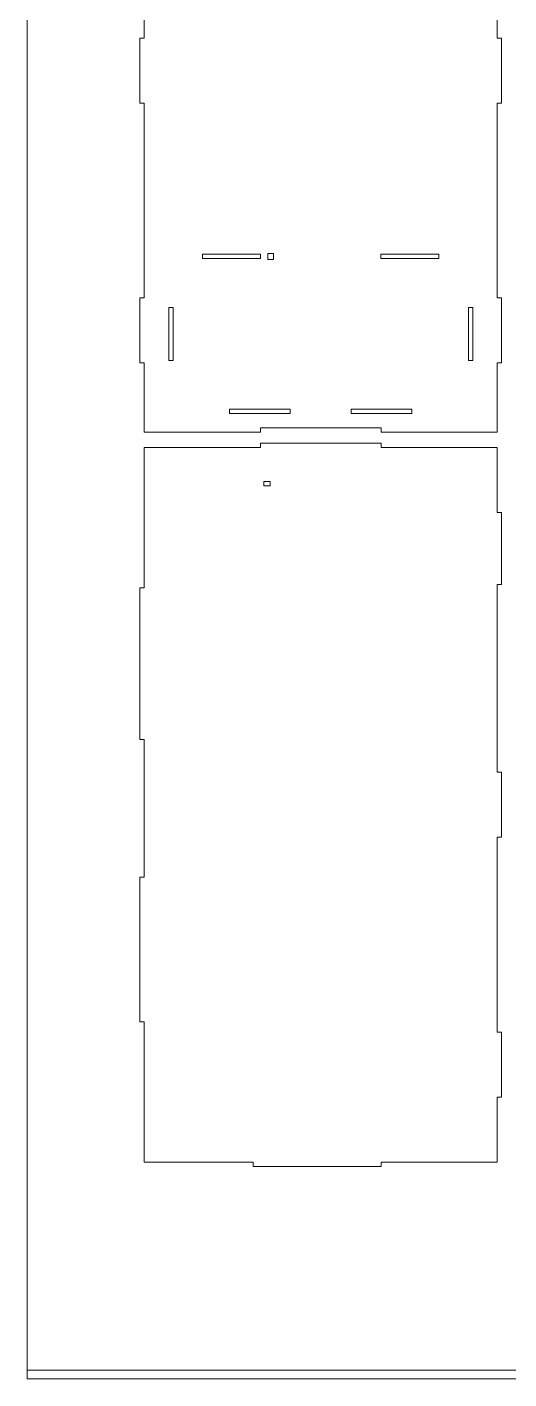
# Model space of a CAD drawing. Header units: centimetres. Extents: x -82 to 82, y -72 to 72.
# Drawn here: x -82.5 to -49.2, y -72.5 to 20.9 of the extents above; entities that cross this region are included whole.
import ezdxf

# ---------------------------------------------------------------- set-up
doc = ezdxf.new("R2010")
doc.units = ezdxf.units.CM
doc.header["$MEASUREMENT"] = 0
doc.layers.add('Camada 1', color=7, linetype='Continuous')

msp = doc.modelspace()

# ---------------------------------------------------------------- linework, layer by layer
at = {"layer": 'Camada 1', "color": 2, "lineweight": 9}
msp.add_open_spline([(-82.5, 72.5), (-82.5, 72.5), (82.5, 72.5), (82.5, 72.5), (82.5, 72.5), (82.5, -72.5), (82.5, -72.5), (82.5, -72.5), (-82.5, -72.5), (-82.5, -72.5), (-82.5, -72.5), (-82.5, 72.5), (-82.5, 72.5)], degree=3, knots=[0, 0, 0, 0, 0.25, 0.25, 0.25, 0.5, 0.5, 0.5, 0.75, 0.75, 0.75, 1, 1, 1, 1], dxfattribs=at)
at = {"layer": 'Camada 1', "color": 250, "lineweight": 9}
for points, knots in [([(-74.71115, 2.21921), (-74.71115, 2.21921), (-74.71115, -2.27179), (-74.71115, -2.27179), (-74.71115, -2.27179), (-74.41115, -2.27179), (-74.41115, -2.27179), (-74.41115, -2.27179), (-74.41115, -7.06279), (-74.41115, -7.06279), (-74.41115, -7.06279), (-66.37815, -7.06279), (-66.37815, -7.06279), (-66.37815, -7.06279), (-66.37815, -6.76279), (-66.37815, -6.76279), (-66.37815, -6.76279), (-58.04415, -6.76279), (-58.04415, -6.76279), (-58.04415, -6.76279), (-58.04415, -7.06279), (-58.04415, -7.06279), (-58.04415, -7.06279), (-50.01115, -7.06279), (-50.01115, -7.06279), (-50.01115, -7.06279), (-50.01115, -2.27179), (-50.01115, -2.27179), (-50.01115, -2.27179), (-49.71115, -2.27179), (-49.71115, -2.27179), (-49.71115, -2.27179), (-49.71115, 2.21921), (-49.71115, 2.21921), (-49.71115, 2.21921), (-50.01115, 2.21921), (-50.01115, 2.21921), (-50.01115, 2.21921), (-50.01115, 15.6922), (-50.01115, 15.6922), (-50.01115, 15.6922), (-49.71115, 15.6922), (-49.71115, 15.6922), (-49.71115, 15.6922), (-49.71115, 20.1822), (-49.71115, 20.1822), (-49.71115, 20.1822), (-50.01115, 20.1822), (-50.01115, 20.1822), (-50.01115, 20.1822), (-50.01115, 33.6552), (-50.01115, 33.6552), (-50.01115, 33.6552), (-49.71115, 33.6552), (-49.71115, 33.6552), (-49.71115, 33.6552), (-49.71115, 38.1462), (-49.71115, 38.1462), (-49.71115, 38.1462), (-50.01115, 38.1462), (-50.01115, 38.1462), (-50.01115, 38.1462), (-50.01115, 42.6372), (-50.01115, 42.6372), (-50.01115, 42.6372), (-58.04415, 42.6372), (-58.04415, 42.6372), (-58.04415, 42.6372), (-58.04415, 42.9372), (-58.04415, 42.9372), (-58.04415, 42.9372), (-66.37815, 42.9372), (-66.37815, 42.9372), (-66.37815, 42.9372), (-66.37815, 42.6372), (-66.37815, 42.6372), (-66.37815, 42.6372), (-74.41115, 42.6372), (-74.41115, 42.6372), (-74.41115, 42.6372), (-74.41115, 41.1822), (-74.41115, 41.1822), (-74.41115, 41.1822), (-74.71115, 41.1822), (-74.71115, 41.1822), (-74.71115, 41.1822), (-74.71115, 38.1822), (-74.71115, 38.1822), (-74.71115, 38.1822), (-74.41115, 38.1822), (-74.41115, 38.1822), (-74.41115, 38.1822), (-74.41115, 20.1822), (-74.41115, 20.1822), (-74.41115, 20.1822), (-74.71115, 20.1822), (-74.71115, 20.1822), (-74.71115, 20.1822), (-74.71115, 15.6922), (-74.71115, 15.6922), (-74.71115, 15.6922), (-74.41115, 15.6922), (-74.41115, 15.6922), (-74.41115, 15.6922), (-74.41115, 2.21921), (-74.41115, 2.21921), (-74.41115, 2.21921), (-74.71115, 2.21921), (-74.71115, 2.21921)], [0, 0, 0, 0, 0.02777778, 0.02777778, 0.02777778, 0.05555556, 0.05555556, 0.05555556, 0.08333333, 0.08333333, 0.08333333, 0.11111111, 0.11111111, 0.11111111, 0.13888889, 0.13888889, 0.13888889, 0.16666667, 0.16666667, 0.16666667, 0.19444444, 0.19444444, 0.19444444, 0.22222222, 0.22222222, 0.22222222, 0.25, 0.25, 0.25, 0.27777778, 0.27777778, 0.27777778, 0.30555556, 0.30555556, 0.30555556, 0.33333333, 0.33333333, 0.33333333, 0.36111111, 0.36111111, 0.36111111, 0.38888889, 0.38888889, 0.38888889, 0.41666667, 0.41666667, 0.41666667, 0.44444444, 0.44444444, 0.44444444, 0.47222222, 0.47222222, 0.47222222, 0.5, 0.5, 0.5, 0.52777778, 0.52777778, 0.52777778, 0.55555556, 0.55555556, 0.55555556, 0.58333333, 0.58333333, 0.58333333, 0.61111111, 0.61111111, 0.61111111, 0.63888889, 0.63888889, 0.63888889, 0.66666667, 0.66666667, 0.66666667, 0.69444444, 0.69444444, 0.69444444, 0.72222222, 0.72222222, 0.72222222, 0.75, 0.75, 0.75, 0.77777778, 0.77777778, 0.77777778, 0.80555556, 0.80555556, 0.80555556, 0.83333333, 0.83333333, 0.83333333, 0.86111111, 0.86111111, 0.86111111, 0.88888889, 0.88888889, 0.88888889, 0.91666667, 0.91666667, 0.91666667, 0.94444444, 0.94444444, 0.94444444, 0.97222222, 0.97222222, 0.97222222, 1, 1, 1, 1]), ([(-70.37815, 4.93721), (-70.37815, 4.93721), (-70.37815, 5.2372), (-70.37815, 5.2372), (-70.37815, 5.2372), (-66.37915, 5.2372), (-66.37915, 5.2372), (-66.37915, 5.2372), (-66.37915, 4.93721), (-66.37915, 4.93721), (-66.37915, 4.93721), (-70.37815, 4.93721), (-70.37815, 4.93721)], [0, 0, 0, 0, 0.25, 0.25, 0.25, 0.5, 0.5, 0.5, 0.75, 0.75, 0.75, 1, 1, 1, 1]), ([(-65.86215, 4.88721), (-65.86215, 4.88721), (-65.86215, 5.2872), (-65.86215, 5.2872), (-65.86215, 5.2872), (-65.46215, 5.2872), (-65.46215, 5.2872), (-65.46215, 5.2872), (-65.46215, 4.88721), (-65.46215, 4.88721), (-65.46215, 4.88721), (-65.86215, 4.88721), (-65.86215, 4.88721)], [0, 0, 0, 0, 0.25, 0.25, 0.25, 0.5, 0.5, 0.5, 0.75, 0.75, 0.75, 1, 1, 1, 1]), ([(-58.04615, 4.93721), (-58.04615, 4.93721), (-58.04615, 5.2372), (-58.04615, 5.2372), (-58.04615, 5.2372), (-54.04615, 5.2372), (-54.04615, 5.2372), (-54.04615, 5.2372), (-54.04615, 4.93721), (-54.04615, 4.93721), (-54.04615, 4.93721), (-58.04615, 4.93721), (-58.04615, 4.93721)], [0, 0, 0, 0, 0.25, 0.25, 0.25, 0.5, 0.5, 0.5, 0.75, 0.75, 0.75, 1, 1, 1, 1]), ([(-72.71115, -2.09579), (-72.71115, -2.09579), (-72.71115, 1.57121), (-72.71115, 1.57121), (-72.71115, 1.57121), (-72.41115, 1.57121), (-72.41115, 1.57121), (-72.41115, 1.57121), (-72.41115, -2.09579), (-72.41115, -2.09579), (-72.41115, -2.09579), (-72.71115, -2.09579), (-72.71115, -2.09579)], [0, 0, 0, 0, 0.25, 0.25, 0.25, 0.5, 0.5, 0.5, 0.75, 0.75, 0.75, 1, 1, 1, 1]), ([(-52.01115, -2.09579), (-52.01115, -2.09579), (-52.01115, 1.57121), (-52.01115, 1.57121), (-52.01115, 1.57121), (-51.71115, 1.57121), (-51.71115, 1.57121), (-51.71115, 1.57121), (-51.71115, -2.09579), (-51.71115, -2.09579), (-51.71115, -2.09579), (-52.01115, -2.09579), (-52.01115, -2.09579)], [0, 0, 0, 0, 0.25, 0.25, 0.25, 0.5, 0.5, 0.5, 0.75, 0.75, 0.75, 1, 1, 1, 1]), ([(-68.51115, -5.76279), (-68.51115, -5.76279), (-68.51115, -5.46279), (-68.51115, -5.46279), (-68.51115, -5.46279), (-64.31115, -5.46279), (-64.31115, -5.46279), (-64.31115, -5.46279), (-64.31115, -5.76279), (-64.31115, -5.76279), (-64.31115, -5.76279), (-68.51115, -5.76279), (-68.51115, -5.76279)], [0, 0, 0, 0, 0.25, 0.25, 0.25, 0.5, 0.5, 0.5, 0.75, 0.75, 0.75, 1, 1, 1, 1]), ([(-60.11115, -5.76279), (-60.11115, -5.76279), (-60.11115, -5.46279), (-60.11115, -5.46279), (-60.11115, -5.46279), (-55.91115, -5.46279), (-55.91115, -5.46279), (-55.91115, -5.46279), (-55.91115, -5.76279), (-55.91115, -5.76279), (-55.91115, -5.76279), (-60.11115, -5.76279), (-60.11115, -5.76279)], [0, 0, 0, 0, 0.25, 0.25, 0.25, 0.5, 0.5, 0.5, 0.75, 0.75, 0.75, 1, 1, 1, 1]), ([(-74.71115, -47.80978), (-74.71115, -47.80978), (-74.71115, -37.80978), (-74.71115, -37.80978), (-74.71115, -37.80978), (-74.41115, -37.80978), (-74.41115, -37.80978), (-74.41115, -37.80978), (-74.41115, -28.30978), (-74.41115, -28.30978), (-74.41115, -28.30978), (-74.71115, -28.30978), (-74.71115, -28.30978), (-74.71115, -28.30978), (-74.71115, -27.80978), (-74.71115, -27.80978), (-74.71115, -27.80978), (-74.71115, -17.80978), (-74.71115, -17.80978), (-74.71115, -17.80978), (-74.41115, -17.80978), (-74.41115, -17.80978), (-74.41115, -17.80978), (-74.41115, -8.10978), (-74.41115, -8.10978), (-74.41115, -8.10978), (-66.37815, -8.10978), (-66.37815, -8.10978), (-66.37815, -8.10978), (-66.37815, -7.80978), (-66.37815, -7.80978), (-66.37815, -7.80978), (-58.04415, -7.80978), (-58.04415, -7.80978), (-58.04415, -7.80978), (-58.04415, -8.10978), (-58.04415, -8.10978), (-58.04415, -8.10978), (-50.01115, -8.10978), (-50.01115, -8.10978), (-50.01115, -8.10978), (-50.01115, -12.60078), (-50.01115, -12.60078), (-50.01115, -12.60078), (-49.71115, -12.60078), (-49.71115, -12.60078), (-49.71115, -12.60078), (-49.71115, -17.09178), (-49.71115, -17.09178), (-49.71115, -17.09178), (-49.71115, -17.59178), (-49.71115, -17.59178), (-49.71115, -17.59178), (-50.01115, -17.59178), (-50.01115, -17.59178), (-50.01115, -17.59178), (-50.01115, -30.56478), (-50.01115, -30.56478), (-50.01115, -30.56478), (-49.71115, -30.56478), (-49.71115, -30.56478), (-49.71115, -30.56478), (-49.71115, -35.05478), (-49.71115, -35.05478), (-49.71115, -35.05478), (-50.01115, -35.05478), (-50.01115, -35.05478), (-50.01115, -35.05478), (-50.01115, -48.52778), (-50.01115, -48.52778), (-50.01115, -48.52778), (-49.71115, -48.52778), (-49.71115, -48.52778), (-49.71115, -48.52778), (-49.71115, -53.01878), (-49.71115, -53.01878), (-49.71115, -53.01878), (-50.01115, -53.01878), (-50.01115, -53.01878), (-50.01115, -53.01878), (-50.01115, -57.50978), (-50.01115, -57.50978), (-50.01115, -57.50978), (-58.04415, -57.50978), (-58.04415, -57.50978), (-58.04415, -57.50978), (-58.04415, -57.80978), (-58.04415, -57.80978), (-58.04415, -57.80978), (-66.37815, -57.80978), (-66.37815, -57.80978), (-66.37815, -57.80978), (-66.87815, -57.80978), (-66.87815, -57.80978), (-66.87815, -57.80978), (-66.87815, -57.50978), (-66.87815, -57.50978), (-66.87815, -57.50978), (-74.41115, -57.50978), (-74.41115, -57.50978), (-74.41115, -57.50978), (-74.41115, -47.80978), (-74.41115, -47.80978), (-74.41115, -47.80978), (-74.71115, -47.80978), (-74.71115, -47.80978)], [0, 0, 0, 0, 0.02857143, 0.02857143, 0.02857143, 0.05714286, 0.05714286, 0.05714286, 0.08571429, 0.08571429, 0.08571429, 0.11428571, 0.11428571, 0.11428571, 0.14285714, 0.14285714, 0.14285714, 0.17142857, 0.17142857, 0.17142857, 0.2, 0.2, 0.2, 0.22857143, 0.22857143, 0.22857143, 0.25714286, 0.25714286, 0.25714286, 0.28571429, 0.28571429, 0.28571429, 0.31428571, 0.31428571, 0.31428571, 0.34285714, 0.34285714, 0.34285714, 0.37142857, 0.37142857, 0.37142857, 0.4, 0.4, 0.4, 0.42857143, 0.42857143, 0.42857143, 0.45714286, 0.45714286, 0.45714286, 0.48571429, 0.48571429, 0.48571429, 0.51428571, 0.51428571, 0.51428571, 0.54285714, 0.54285714, 0.54285714, 0.57142857, 0.57142857, 0.57142857, 0.6, 0.6, 0.6, 0.62857143, 0.62857143, 0.62857143, 0.65714286, 0.65714286, 0.65714286, 0.68571429, 0.68571429, 0.68571429, 0.71428571, 0.71428571, 0.71428571, 0.74285714, 0.74285714, 0.74285714, 0.77142857, 0.77142857, 0.77142857, 0.8, 0.8, 0.8, 0.82857143, 0.82857143, 0.82857143, 0.85714286, 0.85714286, 0.85714286, 0.88571429, 0.88571429, 0.88571429, 0.91428571, 0.91428571, 0.91428571, 0.94285714, 0.94285714, 0.94285714, 0.97142857, 0.97142857, 0.97142857, 1, 1, 1, 1]), ([(-66.13415, -10.75978), (-66.13415, -10.75978), (-66.13415, -10.45978), (-66.13415, -10.45978), (-66.13415, -10.45978), (-65.69715, -10.45978), (-65.69715, -10.45978), (-65.69715, -10.45978), (-65.69715, -10.75978), (-65.69715, -10.75978), (-65.69715, -10.75978), (-66.13415, -10.75978), (-66.13415, -10.75978)], [0, 0, 0, 0, 0.25, 0.25, 0.25, 0.5, 0.5, 0.5, 0.75, 0.75, 0.75, 1, 1, 1, 1])]:
    msp.add_open_spline(points, degree=3, knots=knots, dxfattribs=at)
at = {"layer": 'Camada 1', "color": 155, "lineweight": 9}
msp.add_open_spline([(-82.5, -71.89881), (-82.5, -71.89881), (-1.22378, -71.89881), (-1.22378, -71.89881)], degree=3, dxfattribs=at)

doc.saveas('drawing.dxf')
